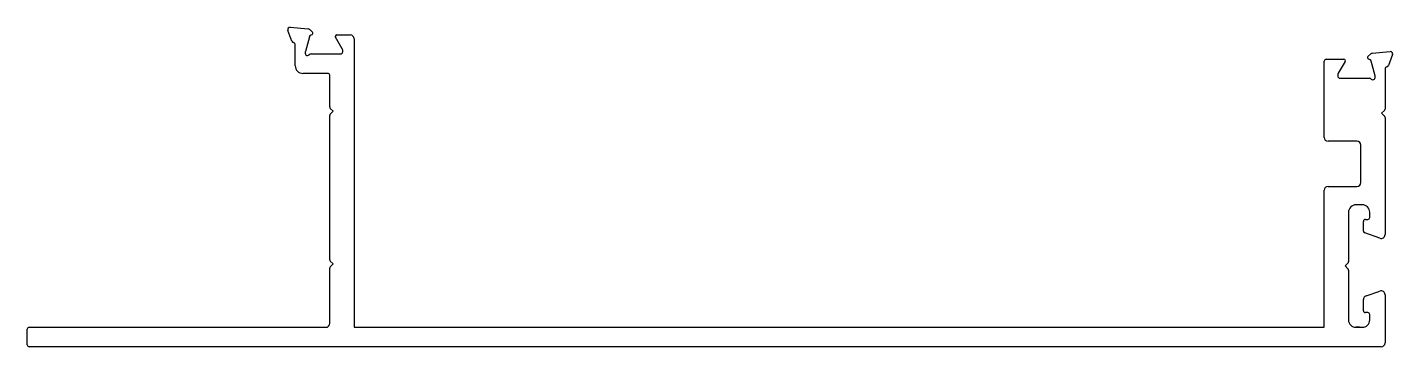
# Model space of a CAD drawing. Extents: x -90 to 89, y 7 to 49.
import ezdxf

# ---------------------------------------------------------------- set-up
doc = ezdxf.new("R2010")
doc.units = 0
doc.layers.add('AL_EXTRUSIONS', color=141, linetype='CONTINUOUS')

msp = doc.modelspace()

# ---------------------------------------------------------------- linework, layer by layer
at = {"layer": 'AL_EXTRUSIONS', "color": 7, "linetype": 'CONTINUOUS'}
for p, q in [((-55.33, 47.28), (-55.84, 48.69)), ((-55.54, 49.1), (-53.17, 48.89)), ((-52.98, 48.8), (-52.62, 48.44)), ((-54.87, 44.06), (-54.87, 46.8)), ((-53.03, 47.86), (-53.55, 45.93)), ((-52.71, 48.1), (-52.82, 48.07)), ((-48.71, 46.27), (-49.61, 47.79)), ((-49.44, 48.1), (-47.68, 48.1)), ((-47.18, 47.6), (-47.18, 9.8)), ((-53.56, 45.86), (-53.56, 45.7)), ((-52.81, 45.6), (-48.96, 45.6)), ((-48.66, 45.9), (-48.66, 46.12)), ((80.12, 44.92), (82.44, 44.92)), ((85.6, 45.26), (85.96, 45.62)), ((85.8, 44.9), (85.69, 44.93)), ((86.15, 45.71), (88.51, 45.92)), ((88.82, 45.52), (88.31, 44.11)), ((-50.61, 43.06), (-53.87, 43.06)), ((79.87, 34.67), (79.87, 44.67)), ((81.64, 42.94), (81.64, 42.72)), ((82.61, 44.61), (81.68, 43.1)), ((86.53, 42.76), (86.01, 44.68)), ((87.84, 43.62), (87.84, 38.39)), ((-50.36, 38.66), (-50.36, 42.81)), ((81.94, 42.42), (85.79, 42.42)), ((86.54, 42.52), (86.54, 42.68)), ((-50.36, 18.64), (-50.36, 37.56)), ((-49.92, 38.11), (-50.29, 38.48)), ((-50.29, 37.74), (-49.92, 38.11)), ((87.76, 38.21), (87.39, 37.84)), ((87.39, 37.84), (87.76, 37.47)), ((87.84, 37.3), (87.84, 21.94)), ((84.16, 34.17), (80.37, 34.17)), ((84.66, 28.76), (84.66, 33.67)), ((79.87, 9.8), (79.87, 27.76)), ((80.37, 28.26), (84.16, 28.26)), ((84.86, 25.85), (84.03, 25.85)), ((83.05, 24.87), (83.05, 18.39)), ((85.01, 22.39), (85.01, 23.68)), ((85.26, 23.93), (85.59, 23.93)), ((85.84, 24.18), (85.84, 24.87)), ((87.16, 21.46), (85.18, 22.16)), ((-49.92, 18.1), (-50.29, 18.47)), ((-50.29, 17.73), (-49.92, 18.1)), ((82.98, 18.22), (82.61, 17.85)), ((-50.36, 10.3), (-50.36, 17.55)), ((82.61, 17.85), (82.98, 17.48)), ((83.05, 17.3), (83.05, 10.78)), ((85.35, 13.91), (87.16, 14.55)), ((85.01, 11.97), (85.01, 13.44)), ((87.84, 14.07), (87.84, 7.76)), ((85.59, 11.72), (85.26, 11.72)), ((85.84, 10.78), (85.84, 11.47)), ((-89.96, 7.51), (-89.96, 9.55)), ((-89.71, 9.8), (-50.86, 9.8)), ((-47.18, 9.8), (79.87, 9.8)), ((84.51, 9.8), (84.03, 9.8)), ((84.03, 9.8), (84.86, 9.8)), ((87.34, 7.26), (-89.71, 7.26))]:
    msp.add_line(p, q, dxfattribs=at)
for centre, radius, start, end in [((-55.56, 48.8), 0.3, 85, 200), ((-53.2, 48.59), 0.3, 45, 85), ((-52.76, 48.3), 0.2, 285, 0), ((-52.76, 48.3), 0.2, 360, 45), ((-55.05, 47.39), 0.3, 200, 259.0957), ((-55.15, 46.81), 0.283, 356.8455, 80.3365), ((-52.75, 47.78), 0.3, 105, 165), ((-49.44, 47.9), 0.2, 90, 180), ((-49.44, 47.9), 0.2, 180, 211.4), ((-47.68, 47.6), 0.5, 0, 90), ((-53.26, 45.86), 0.3, 165, 180), ((-53.26, 45.7), 0.3, 180, 270), ((-53.26, 45.7), 0.3, 270, 318.1897), ((-52.81, 45.3), 0.3, 90, 138.1897), ((-48.96, 45.9), 0.3, 270, 0), ((-48.96, 46.12), 0.3, 360, 31.4), ((80.12, 44.67), 0.25, 90, 180), ((82.44, 44.72), 0.2, 360, 90), ((82.44, 44.72), 0.2, 328.6, 0), ((85.74, 45.12), 0.2, 135, 180), ((85.74, 45.12), 0.2, 180, 255), ((85.72, 44.61), 0.3, 15, 75), ((86.17, 45.41), 0.3, 95, 135), ((88.54, 45.62), 0.3, 340, 95), ((-53.87, 44.06), 1, 180, 270), ((-50.61, 42.81), 0.25, 0, 90), ((81.94, 42.94), 0.3, 148.6, 180), ((88.14, 43.62), 0.3, 100.9043, 180), ((88.02, 44.21), 0.3, 280.9043, 340), ((81.94, 42.72), 0.3, 180, 270), ((85.79, 42.12), 0.3, 41.8103, 90), ((86.24, 42.52), 0.3, 221.8103, 270), ((86.24, 42.52), 0.3, 270, 0), ((86.24, 42.68), 0.3, 360, 15), ((-50.11, 38.66), 0.252, 180.1884, 225.1884), ((-50.11, 37.56), 0.254, 135, 180), ((87.59, 38.39), 0.252, 314.8116, 359.8116), ((87.58, 37.3), 0.254, 360, 45), ((80.37, 34.67), 0.5, 180, 270), ((84.16, 33.67), 0.5, 0, 90), ((84.16, 28.76), 0.5, 270, 0), ((80.37, 27.76), 0.5, 90, 180), ((84.03, 24.87), 0.979, 90, 180), ((84.86, 24.87), 0.979, 360, 90), ((85.26, 23.68), 0.25, 90, 180), ((85.59, 24.18), 0.25, 270, 0), ((85.26, 22.39), 0.25, 180, 250.65), ((87.33, 21.94), 0.508, 250.65, 0), ((-50.11, 18.65), 0.252, 180.1884, 225.1884), ((82.8, 18.4), 0.252, 314.8116, 359.8116), ((-50.11, 17.55), 0.254, 135, 180), ((82.8, 17.3), 0.254, 360, 45), ((87.33, 14.07), 0.508, 360, 109.35), ((85.51, 13.44), 0.5, 109.35, 180), ((84.03, 10.78), 0.979, 180, 270), ((84.86, 10.78), 0.979, 270, 0), ((85.26, 11.97), 0.25, 180, 270), ((85.59, 11.47), 0.25, 0, 90), ((-89.71, 9.55), 0.25, 90, 180), ((-50.86, 10.3), 0.5, 270, 0), ((-89.71, 7.51), 0.25, 180, 270), ((87.34, 7.76), 0.5, 270, 0)]:
    msp.add_arc(centre, radius, start, end, dxfattribs=at)

doc.saveas('drawing.dxf')
